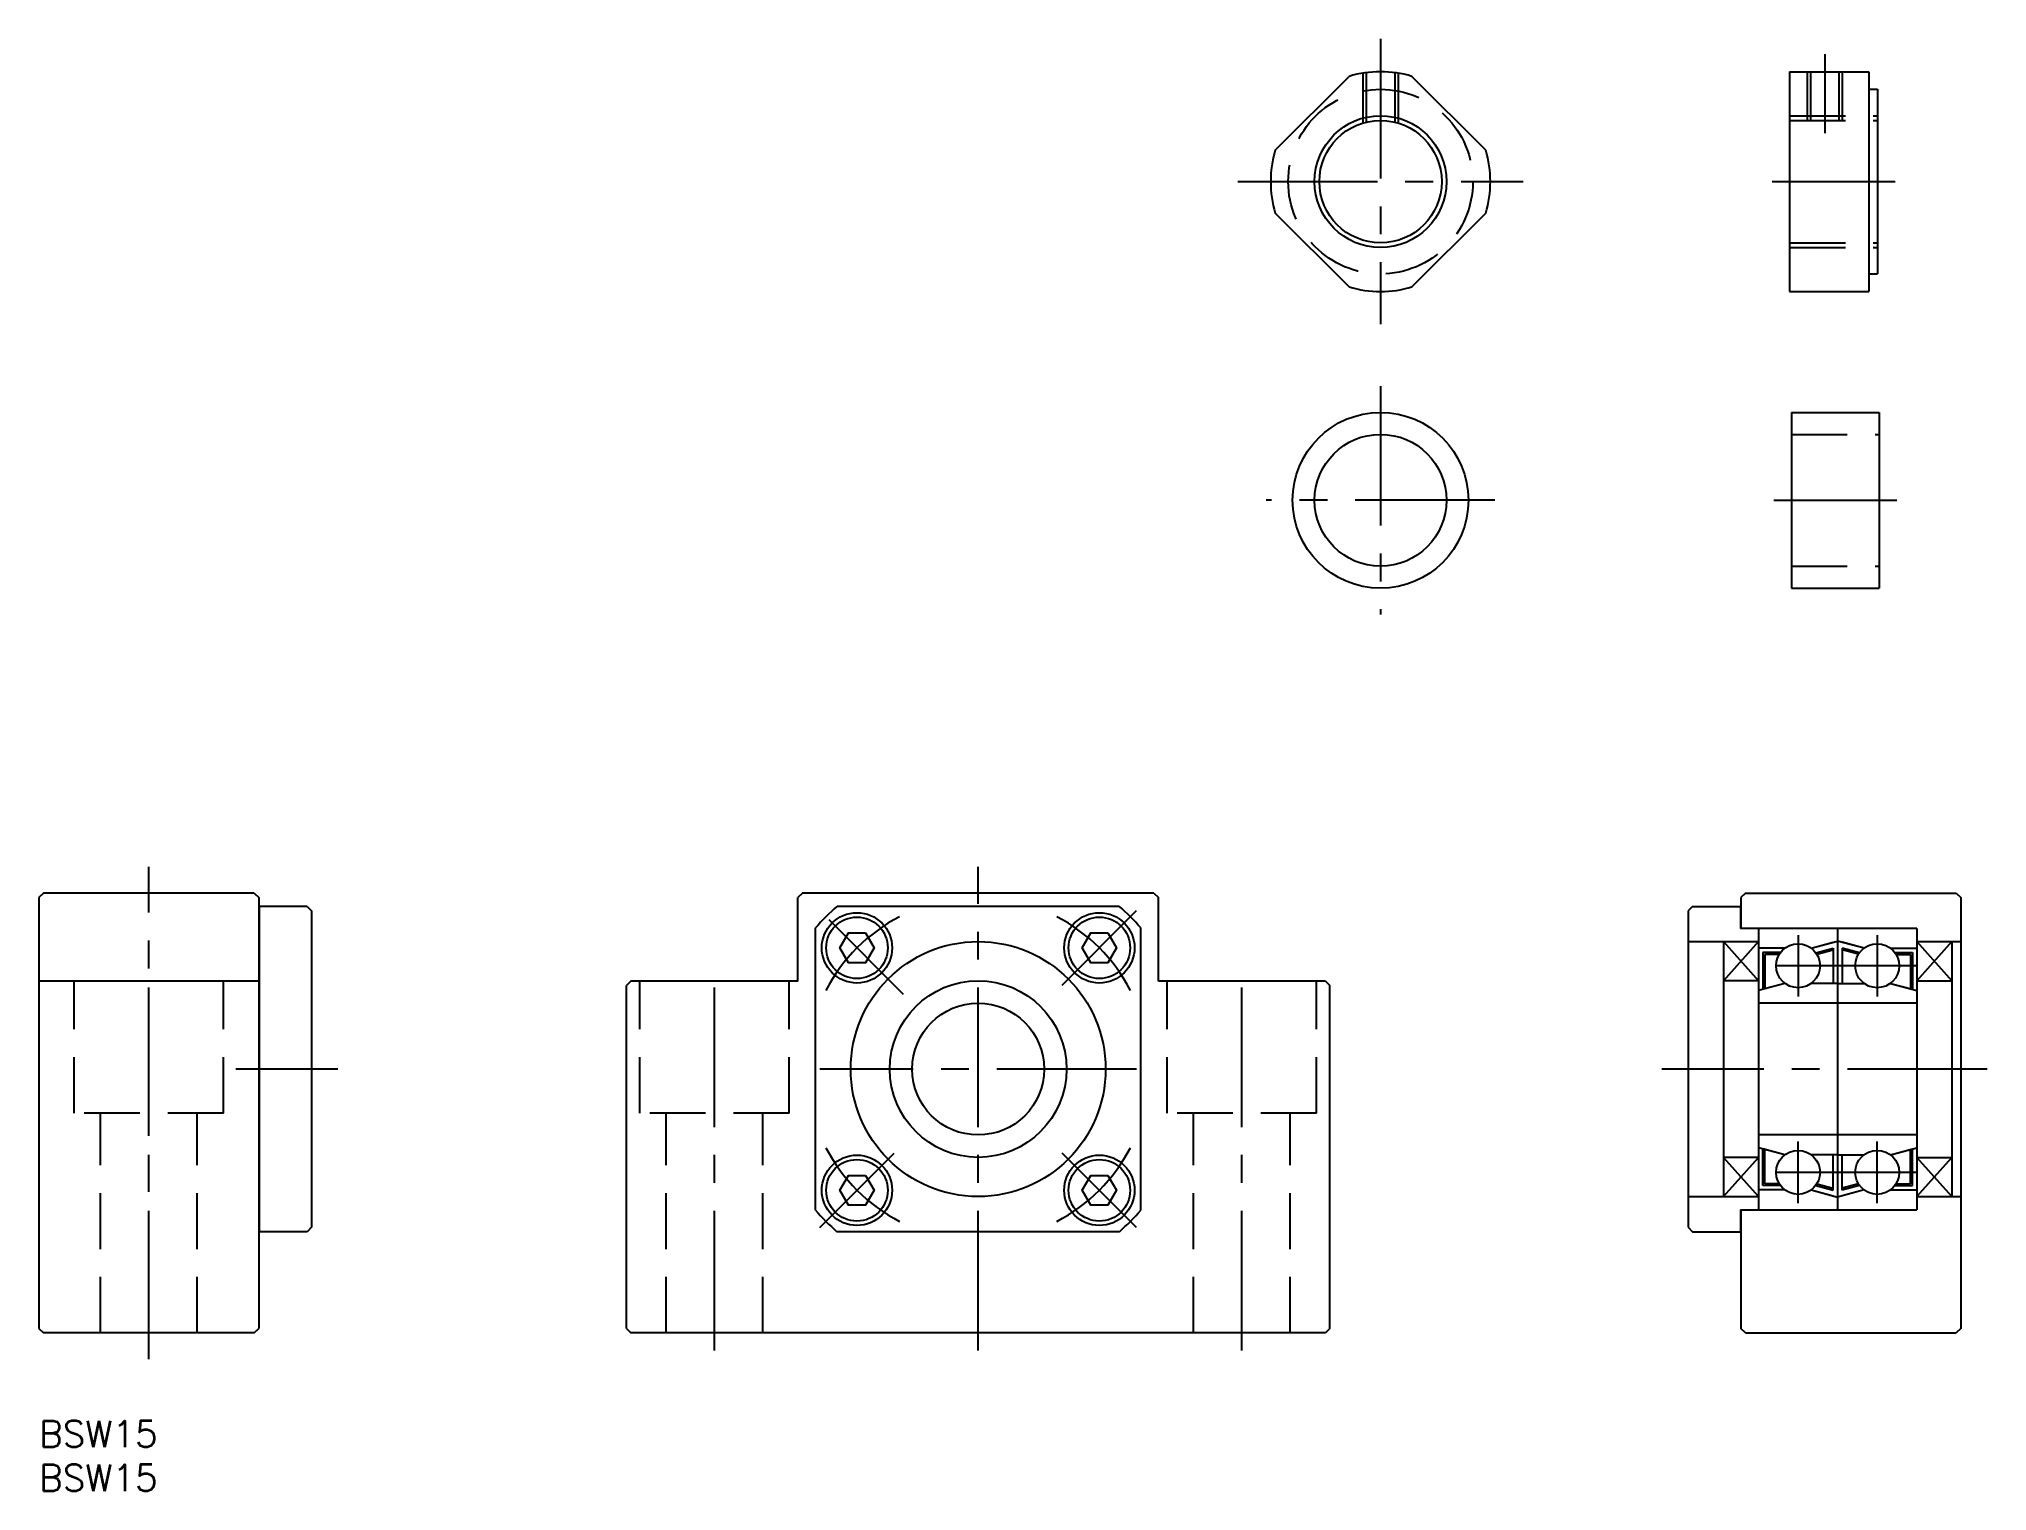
# Model space of a CAD drawing. Extents: x 0 to 222, y -8 to 157.
import ezdxf

# ---------------------------------------------------------------- set-up
doc = ezdxf.new("R2010")
doc.units = 0
doc.header["$LTSCALE"] = 0.5
doc.linetypes.add('CENTER', pattern=[50.8, 31.75, -6.35, 6.35, -6.35])
doc.linetypes.add('DASHED', pattern=[19.05, 12.7, -6.35])
for name, color, linetype in [('MSM_CENTER', 1, 'CENTER'), ('MSM_CONTINUOUS', 7, 'CONTINUOUS'), ('MSM_DASHED', 4, 'DASHED'), ('MSM_NARROW', 5, 'CONTINUOUS'), ('MSM_PART_NUMBER', 7, 'CONTINUOUS')]:
    doc.layers.add(name, color=color, linetype=linetype)
doc.styles.get("Standard").update_dxf_attribs({"font": 'txt.shx', "height": 3, "bigfont": 'bigfont.shx'})

# ---------------------------------------------------------------- blocks, each defined once
blk = doc.blocks.new('*U48')
at = {"layer": 'MSM_PART_NUMBER'}
blk.add_text('BSW15', height=3, dxfattribs=at).set_placement((0, -3))
blk = doc.blocks.new('*U49')
at = {"layer": 'MSM_PART_NUMBER'}
blk.add_text('BSW15', height=3, dxfattribs=at).set_placement((0, -8))

msp = doc.modelspace()

# ---------------------------------------------------------------- linework, layer by layer
at = {"layer": 'MSM_CENTER'}
for p, q in [((152.64, 157.18), (152.64, 124.72)), ((203.18, 155.45), (203.18, 146.45)), ((136.41, 140.95), (168.87, 140.95)), ((197.18, 140.95), (211.18, 140.95)), ((152.64, 117.7), (152.64, 91.7)), ((165.64, 104.7), (139.64, 104.7)), ((197.38, 104.7), (211.38, 104.7)), ((12.5, 7), (12.5, 63)), ((106.86, 8), (106.86, 63)), ((116.41, 49.54), (124.89, 58.03)), ((98.38, 48.48), (89.89, 56.97)), ((200.15, 55.25), (200.15, 48.25)), ((209.15, 55.25), (209.15, 48.25)), ((12.5, 8), (12.5, 52)), ((76.86, 8), (76.86, 52)), ((136.86, 8), (136.86, 52)), ((213.65, 51.75), (195.65, 51.75)), ((34, 40), (22.41, 40)), ((124.86, 40), (88.86, 40)), ((221.65, 40), (184.65, 40)), ((200.15, 24.75), (200.15, 31.75)), ((209.15, 24.75), (209.15, 31.75)), ((88.83, 21.97), (97.32, 30.45)), ((124.89, 21.97), (116.41, 30.45)), ((213.65, 28.25), (195.65, 28.25))]:
    msp.add_line(p, q, dxfattribs=at)
for start, end in [(117.3002, 152.6998), (27.3002, 62.6998), (207.3002, 242.6998), (297.3002, 332.6998)]:
    msp.add_arc((106.86, 40), 19.5, start, end, dxfattribs=at)
at = {"layer": 'MSM_CONTINUOUS'}
for p, q in [((199.18, 153.45), (208.18, 153.45)), ((199.18, 153.45), (199.18, 128.45)), ((208.18, 153.45), (208.18, 128.45)), ((140.66, 144.53), (149.06, 152.92)), ((164.61, 144.53), (156.22, 152.92)), ((208.18, 151.45), (209.18, 151.45)), ((209.18, 151.45), (209.18, 130.45)), ((149.06, 128.97), (140.66, 137.37)), ((156.22, 128.97), (164.61, 137.37)), ((208.18, 130.45), (209.18, 130.45)), ((199.18, 128.45), (208.18, 128.45)), ((199.38, 114.7), (209.38, 114.7)), ((199.38, 114.7), (199.38, 94.7)), ((209.38, 114.7), (209.38, 94.7)), ((199.38, 94.7), (209.38, 94.7)), ((0.5, 60), (0, 59.5)), ((24.5, 60), (0.5, 60)), ((24.5, 60), (25, 59.5)), ((86.86, 60), (86.36, 59.5)), ((126.86, 60), (86.86, 60)), ((126.86, 60), (127.36, 59.5)), ((194.15, 60), (193.65, 59.5)), ((194.15, 60), (218.15, 60)), ((218.15, 60), (218.65, 59.5)), ((0, 59.5), (0, 10.5)), ((25, 59.5), (25, 10.5)), ((30.5, 58.5), (25.05, 58.5)), ((25.05, 58.5), (25.05, 21.5)), ((30.5, 58.5), (31, 58)), ((31, 58), (31, 22)), ((86.36, 50), (86.36, 59.5)), ((122.92, 58.5), (90.8, 58.5)), ((127.36, 50), (127.36, 59.5)), ((188.15, 58.5), (187.65, 58)), ((187.65, 58), (187.65, 22)), ((188.15, 58.5), (193.6, 58.5)), ((193.6, 58.5), (193.6, 56)), ((193.65, 59.5), (193.65, 56)), ((218.65, 59.5), (218.65, 10.5)), ((25, 56), (25.05, 56)), ((88.36, 23.94), (88.36, 56.06)), ((125.36, 23.94), (125.36, 56.06)), ((213.65, 56), (193.6, 56)), ((195.65, 56), (195.65, 24)), ((204.65, 56), (204.65, 24)), ((213.65, 56), (213.65, 24)), ((213.65, 56), (213.65, 24)), ((187.65, 54.5), (195.65, 54.5)), ((191.65, 54.5), (191.65, 25.5)), ((198.65, 53.75), (195.65, 53.75)), ((198.65, 53.75), (196.15, 53.75)), ((196.15, 53.25), (196.15, 49.08)), ((198.15, 53.25), (196.15, 53.25)), ((201.65, 53.75), (204.65, 54.55)), ((201.65, 53.75), (204.15, 54.42)), ((202.16, 53.23), (204.15, 53.77)), ((202.28, 53.06), (204.15, 53.56)), ((204.15, 53.77), (204.15, 49.75)), ((207.65, 53.75), (204.65, 54.55)), ((207.65, 53.75), (205.15, 54.42)), ((205.15, 53.77), (205.15, 49.75)), ((207.14, 53.23), (205.15, 53.77)), ((207.02, 53.06), (205.15, 53.56)), ((210.65, 53.75), (213.15, 53.75)), ((210.65, 53.75), (213.65, 53.75)), ((211.15, 53.25), (213.15, 53.25)), ((213.15, 53.25), (213.15, 49.08)), ((213.65, 54.5), (218.65, 54.5)), ((217.65, 54.5), (217.65, 25.5)), ((196.35, 53.05), (196.35, 49.13)), ((198.01, 53.05), (196.35, 53.05)), ((211.28, 53.05), (212.95, 53.05)), ((212.95, 53.05), (212.95, 49.13)), ((25, 50), (0, 50)), ((67.36, 50), (66.86, 49.5)), ((66.86, 10.5), (66.86, 49.5)), ((86.36, 50), (67.36, 50)), ((146.36, 50), (127.36, 50)), ((146.36, 50), (146.86, 49.5)), ((146.86, 10.5), (146.86, 49.5)), ((195.65, 50.05), (191.65, 50.05)), ((198.65, 49.75), (195.65, 48.94)), ((198.65, 49.75), (196.15, 49.08)), ((204.15, 49.75), (201.65, 49.75)), ((204.65, 49.75), (201.65, 49.75)), ((204.65, 49.75), (207.65, 49.75)), ((205.15, 49.75), (207.65, 49.75)), ((210.65, 49.75), (213.15, 49.08)), ((210.65, 49.75), (213.65, 48.94)), ((213.65, 50.05), (217.65, 50.05)), ((213.65, 47.5), (195.65, 47.5)), ((213.65, 32.5), (195.65, 32.5)), ((198.65, 30.25), (195.65, 31.05)), ((210.65, 30.25), (213.65, 31.05)), ((195.65, 29.95), (191.65, 29.95)), ((198.65, 30.25), (196.15, 30.92)), ((196.15, 26.75), (196.15, 30.92)), ((196.35, 26.95), (196.35, 30.86)), ((204.15, 30.25), (201.65, 30.25)), ((204.65, 30.25), (201.65, 30.25)), ((204.15, 26.23), (204.15, 30.25)), ((204.65, 30.25), (207.65, 30.25)), ((205.15, 30.25), (207.65, 30.25)), ((205.15, 26.23), (205.15, 30.25)), ((210.65, 30.25), (213.15, 30.92)), ((212.95, 26.95), (212.95, 30.86)), ((213.15, 26.75), (213.15, 30.92)), ((213.65, 29.95), (217.65, 29.95)), ((198.15, 26.75), (196.15, 26.75)), ((198.01, 26.95), (196.35, 26.95)), ((202.16, 26.76), (204.15, 26.23)), ((202.28, 26.94), (204.15, 26.44)), ((207.02, 26.94), (205.15, 26.44)), ((207.14, 26.76), (205.15, 26.23)), ((211.15, 26.75), (213.15, 26.75)), ((211.28, 26.95), (212.95, 26.95)), ((187.65, 25.5), (195.65, 25.5)), ((198.65, 26.25), (195.65, 26.25)), ((198.65, 26.25), (196.15, 26.25)), ((201.65, 26.25), (204.15, 25.58)), ((201.65, 26.25), (204.65, 25.44)), ((207.65, 26.25), (204.65, 25.44)), ((207.65, 26.25), (205.15, 25.58)), ((210.65, 26.25), (213.15, 26.25)), ((210.65, 26.25), (213.65, 26.25)), ((213.65, 25.5), (218.65, 25.5)), ((25.05, 24), (25, 24)), ((193.6, 24), (213.65, 24)), ((193.6, 24), (193.6, 21.5)), ((193.65, 24), (193.65, 10.5)), ((30.5, 21.5), (25.05, 21.5)), ((31, 22), (30.5, 21.5)), ((122.92, 21.5), (90.8, 21.5)), ((187.65, 22), (188.15, 21.5)), ((188.15, 21.5), (193.6, 21.5)), ((0, 10.5), (0.5, 10)), ((24.5, 10), (0.5, 10)), ((24.5, 10), (25, 10.5)), ((66.86, 10.5), (67.36, 10)), ((146.36, 10), (67.36, 10)), ((146.86, 10.5), (146.36, 10)), ((194.15, 10), (193.65, 10.5)), ((194.15, 10), (218.15, 10)), ((218.65, 10.5), (218.15, 10))]:
    msp.add_line(p, q, dxfattribs=at)
for points in [[(94.05, 55.49), (95.04, 53.79), (94.05, 52.09), (92.09, 52.09), (91.11, 53.79), (92.09, 55.49)], [(121.63, 55.49), (122.61, 53.79), (121.63, 52.09), (119.67, 52.09), (118.69, 53.79), (119.67, 55.49)], [(94.05, 27.91), (95.04, 26.21), (94.05, 24.51), (92.09, 24.51), (91.11, 26.21), (92.09, 27.91)], [(121.63, 27.91), (122.61, 26.21), (121.63, 24.51), (119.67, 24.51), (118.69, 26.21), (119.67, 27.91)]]:
    msp.add_lwpolyline(points, close=True, dxfattribs=at)
for centre, radius in [((152.64, 140.95), 6.96), ((152.64, 104.7), 10), ((152.64, 104.7), 7.5), ((93.07, 53.79), 4), ((120.65, 53.79), 4), ((93.07, 53.79), 3.5), ((120.65, 53.79), 3.5), ((106.86, 40), 14.5), ((200.15, 51.75), 2.5), ((209.15, 51.75), 2.5), ((106.86, 40), 10.05), ((106.86, 40), 7.5), ((93.07, 26.21), 4), ((93.07, 26.21), 3.5), ((120.65, 26.21), 4), ((120.65, 26.21), 3.5), ((200.15, 28.25), 2.5), ((209.15, 28.25), 2.5)]:
    msp.add_circle(centre, radius, dxfattribs=at)
for centre, radius, start, end in [((152.64, 140.95), 12.5, 73.3576, 106.6424), ((152.64, 140.95), 12.5, 163.3576, 196.6424), ((152.64, 140.95), 12.5, 343.3576, 16.6424), ((152.64, 140.95), 12.5, 253.3576, 286.6424), ((106.86, 40), 24.5, 130.9657, 139.0343), ((106.86, 40), 24.5, 40.9657, 49.0343), ((106.86, 40), 24.5, 220.9657, 229.0343), ((106.86, 40), 24.5, 310.9657, 319.0343)]:
    msp.add_arc(centre, radius, start, end, dxfattribs=at)
at = {"layer": 'MSM_DASHED'}
for p, q in [((150.64, 153.29), (150.64, 147.61)), ((151.02, 153.34), (151.02, 147.71)), ((154.26, 153.34), (154.26, 147.71)), ((154.64, 153.29), (154.64, 147.61)), ((201.18, 153.45), (201.18, 147.91)), ((201.56, 153.45), (201.56, 147.91)), ((204.8, 153.45), (204.8, 147.91)), ((205.18, 153.45), (205.18, 147.91)), ((199.18, 148.45), (209.18, 148.45)), ((199.18, 147.91), (209.18, 147.91)), ((199.18, 133.99), (209.18, 133.99)), ((199.18, 133.45), (209.18, 133.45)), ((199.38, 112.2), (209.38, 112.2)), ((199.38, 97.2), (209.38, 97.2)), ((4, 35), (4, 50)), ((21, 35), (21, 50)), ((68.36, 35), (68.36, 50)), ((85.36, 35), (85.36, 50)), ((128.36, 35), (128.36, 50)), ((145.36, 35), (145.36, 50)), ((21, 35), (4, 35)), ((7, 10), (7, 35)), ((18, 10), (18, 35)), ((85.36, 35), (68.36, 35)), ((71.36, 10), (71.36, 35)), ((82.36, 10), (82.36, 35)), ((145.36, 35), (128.36, 35)), ((131.36, 10), (131.36, 35)), ((142.36, 10), (142.36, 35))]:
    msp.add_line(p, q, dxfattribs=at)
msp.add_circle((152.64, 140.95), 10.5, dxfattribs=at)
at = {"layer": 'MSM_NARROW'}
for p, q in [((191.65, 54.5), (195.65, 50.05)), ((195.65, 54.5), (191.65, 50.05)), ((217.65, 54.5), (213.65, 50.05)), ((213.65, 54.5), (217.65, 50.05)), ((191.65, 25.5), (195.65, 29.95)), ((195.65, 25.5), (191.65, 29.95)), ((217.65, 25.5), (213.65, 29.95)), ((213.65, 25.5), (217.65, 29.95))]:
    msp.add_line(p, q, dxfattribs=at)
msp.add_circle((152.64, 140.95), 7.5, dxfattribs=at)

# ---------------------------------------------------------------- block references
at = {"layer": 'MSM_CONTINUOUS'}
for name in ['*U48', '*U49']:
    msp.add_blockref(name, (0, 0), dxfattribs=at)

doc.saveas('drawing.dxf')
